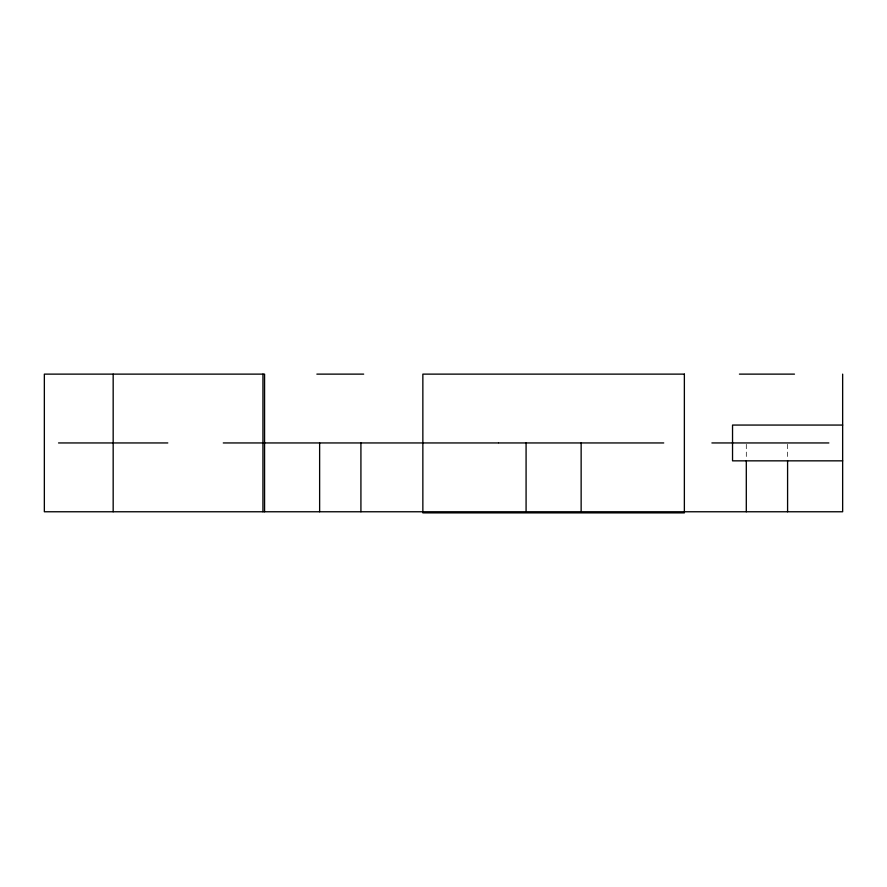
<?xml version="1.0" encoding="UTF-8"?>
<svg xmlns="http://www.w3.org/2000/svg" width="887" height="887" viewBox="0 0 887 887"><rect width="100%" height="100%" fill="white"/><g stroke="black" fill="none" stroke-linecap="round" stroke-linejoin="round"><path stroke-width="0.67" stroke-dasharray="4.43 3.33" d="M787.589 444.32L787.589 459.466M746.3 444.32L746.3 459.466"/><path stroke-width="1.33" d="M316.87 374.126L363.67 374.126M739.425 374.126L794.475 374.126M842.65 425.061L732.54 425.061L732.54 460.841L842.65 460.841M58.531 442.946L167.798 442.946M223.28 442.946L498.095 442.946M498.561 442.946L663.72 442.946M711.895 442.946L828.857 442.946M842.65 374.126L842.65 511.766L44.35 511.766L44.35 374.126L264.57 374.126L264.57 511.766M787.589 460.841L787.589 511.766M746.3 460.841L746.3 511.766M581.14 442.946L581.14 511.766M526.08 442.946L526.08 511.766M360.92 442.946L360.92 511.766M319.63 442.946L319.63 511.766M262.951 374.126L262.929 511.766M113.17 374.126L113.17 511.766M684.365 374.126L422.855 374.126L422.855 512.874L684.365 512.874L684.365 374.126"/></g></svg>
